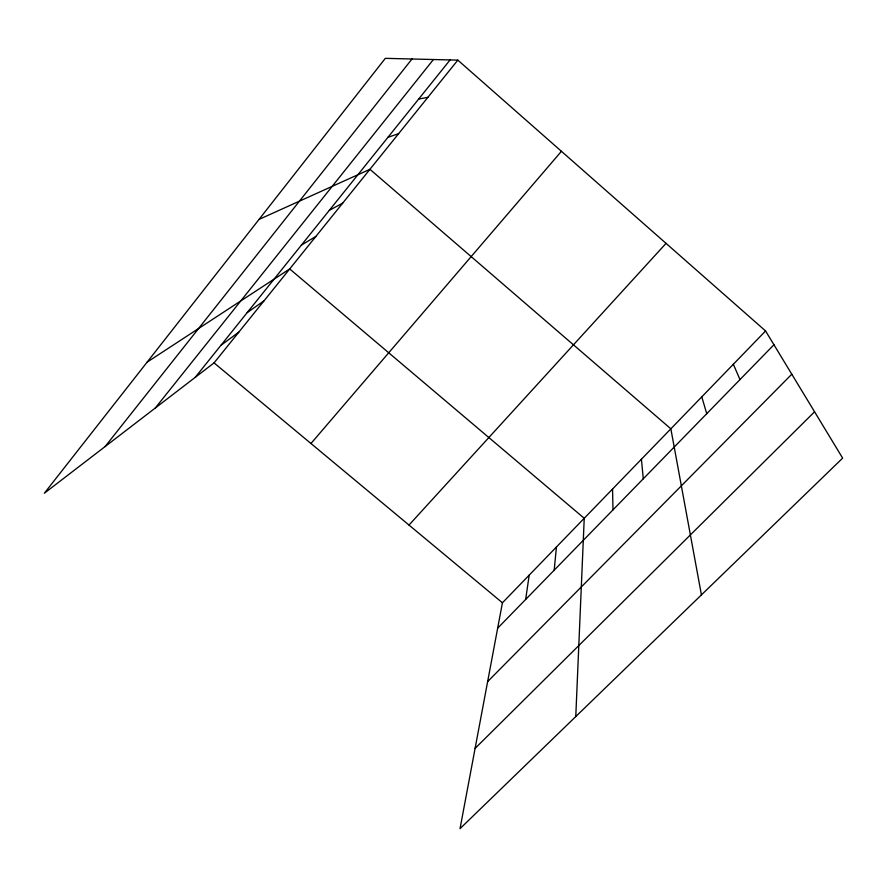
<?xml version="1.0" encoding="UTF-8"?>
<svg xmlns="http://www.w3.org/2000/svg" width="887" height="887" viewBox="0 0 887 887"><rect width="100%" height="100%" fill="white"/><g stroke="black" fill="none" stroke-linecap="round" stroke-linejoin="round"><path stroke-width="1.33" d="M575.774 716.574L584.234 518.285L289.705 268.949L147.109 362.162M554.187 570.186L556.448 546.991M525.658 599.457L529.195 575.153M765.581 330.962L502.43 602.783L460.031 828.658L842.65 458.124L765.581 330.962L457.836 60.128L385.324 58.342L44.35 493.227L214.055 362.894L457.836 60.128M105.098 446.571L411.989 58.997M155.28 408.031L433.41 59.529M195.184 377.385L450.075 59.939M310.96 443.511L561.427 151.3M408.996 525.06L666.048 243.36M497.674 628.162L773.941 344.755M487.639 681.604L791.792 374.214M475.099 748.395L814.565 411.79M220.941 345.32L238.78 332.181M247.207 312.59L263.993 300.87M301.403 245.1L315.916 236.385M329.354 210.297L342.659 203.178M259.037 219.411L369.934 169.306L670.849 428.82L701.429 594.889M387.941 137.319L398.618 133.682M418.664 99.067L427.911 97.293M214.055 362.894L502.43 602.783M733.349 364.258L739.98 379.603M701.783 396.866L706.739 413.697M641.412 459.222L643.286 478.792M612.551 489.036L612.984 509.87"/></g></svg>
